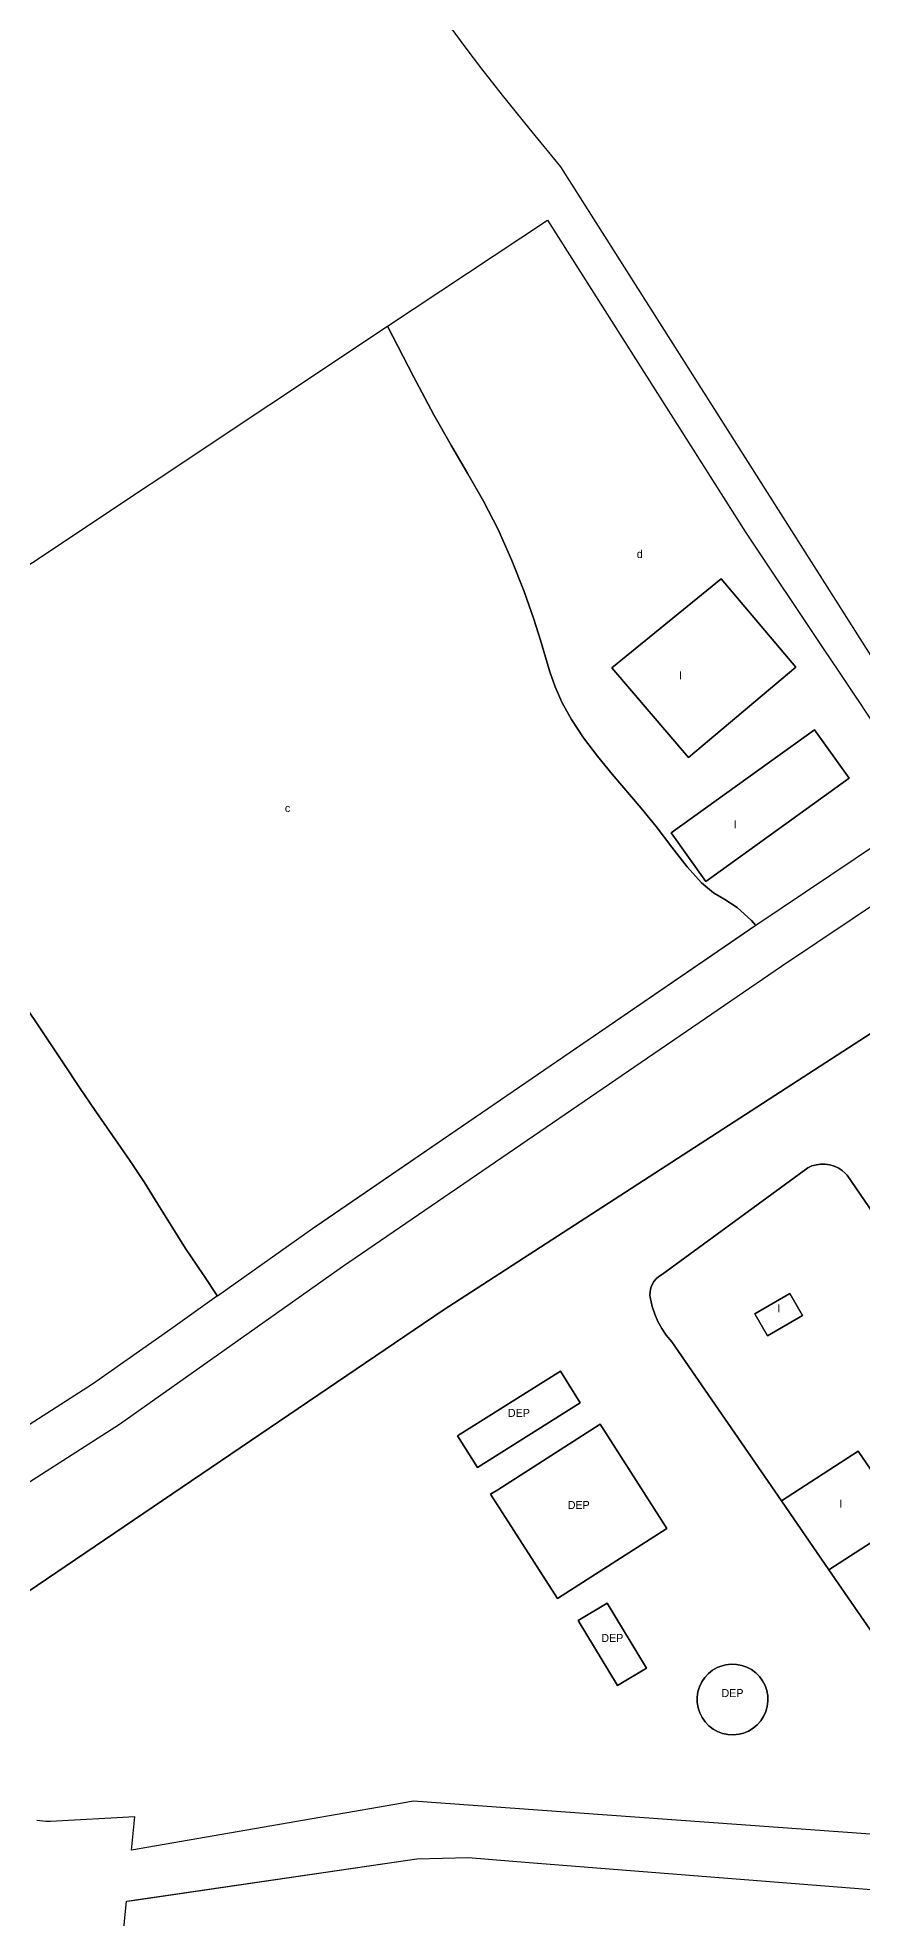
# Model space of a CAD drawing. Header units: metres. Extents: x 7469.1 to 7503.2, y 115256.8 to 115284.8.
# Drawn here: x 7480.49 to 7485.73, y 115266.85 to 115278.78 of the extents above; entities that cross this region are included whole.
import ezdxf
from ezdxf.enums import TextEntityAlignment as Align

# ---------------------------------------------------------------- set-up
doc = ezdxf.new("R2010")
doc.units = ezdxf.units.M
doc.header["$LTSCALE"] = 25.4
doc.layers.add('CONSTRUCCION', color=255, linetype='CONTINUOUS', lineweight=30)
for name, color, linetype in [('PARCELA', 7, 'CONTINUOUS'), ('SUBPARCELA', 255, 'CONTINUOUS'), ('TXTSUBPA', 3, 'CONTINUOUS')]:
    doc.layers.add(name, color=color, linetype=linetype)
doc.layers.add('TXTCONSTRU', color=7, linetype='CONTINUOUS', true_color=0xbababa)

msp = doc.modelspace()

# ---------------------------------------------------------------- linework, layer by layer
at = {"layer": 'CONSTRUCCION'}
for points in [[(7479.30615, 115268.89009), (7481.01152, 115269.98255), (7482.42809, 115270.98333), (7485.21397, 115272.88937), (7486.32879, 115273.63741), (7487.2366, 115274.19876), (7487.71209, 115274.52083), (7487.8523, 115274.61583), (7488.0682, 115274.76215), (7488.73648, 115275.21478), (7494.49167, 115279.11322), (7494.95471, 115279.45892), (7496.98676, 115280.69237)], [(7496.58206, 115279.45184), (7492.76021, 115276.97877), (7487.05274, 115273.28554), (7486.809, 115273.12782), (7486.32952, 115272.81755), (7483.0676, 115270.7068), (7480.11802, 115268.7097)], [(7493.01829, 115279.17076), (7493.3109, 115278.72347), (7493.16789, 115278.62669), (7486.32742, 115274.00186), (7483.81434, 115277.96401), (7483.61241, 115278.20861), (7483.44401, 115278.41841), (7483.31193, 115278.58605), (7483.20576, 115278.72474), (7483.11737, 115278.84539)], [(7485.30517, 115274.78677), (7484.62445, 115274.21374), (7484.1365, 115274.78372), (7484.83172, 115275.34811), (7485.30517, 115274.78677)], [(7485.64401, 115274.08318), (7484.73417, 115273.42811), (7484.51319, 115273.7352), (7485.42303, 115274.39002), (7485.64401, 115274.08318)], [(7480.11802, 115268.7097), (7483.0676, 115270.7068), (7486.32952, 115272.81755)], [(7488.29737, 115267.66563), (7485.63215, 115271.56242), (7485.62166, 115271.57374), (7485.5992, 115271.59303), (7485.57486, 115271.6086), (7485.54855, 115271.62059), (7485.52083, 115271.62878), (7485.49224, 115271.63298), (7485.46268, 115271.63313), (7485.43579, 115271.62953), (7485.40689, 115271.62132), (7485.38218, 115271.61035), (7484.45901, 115270.93481), (7484.43619, 115270.92066), (7484.41889, 115270.90572), (7484.40436, 115270.88825), (7484.39285, 115270.86864), (7484.3847, 115270.84744), (7484.38013, 115270.82519), (7484.3792, 115270.8016), (7484.38033, 115270.78904), (7484.39372, 115270.72908), (7484.40973, 115270.68072), (7484.43046, 115270.63319), (7484.4545, 115270.58959), (7484.48315, 115270.54717), (7484.51819, 115270.50432), (7485.2144, 115269.49509), (7485.51561, 115269.05848), (7486.32727, 115267.88192)], [(7485.2144, 115269.49509), (7484.51819, 115270.50432), (7484.48315, 115270.54717), (7484.4545, 115270.58959), (7484.43046, 115270.63319), (7484.40973, 115270.68072), (7484.39372, 115270.72908), (7484.38033, 115270.78904), (7484.3792, 115270.8016), (7484.38013, 115270.82519), (7484.3847, 115270.84744), (7484.39285, 115270.86864), (7484.40436, 115270.88825), (7484.41889, 115270.90572), (7484.43619, 115270.92066), (7484.45901, 115270.93481), (7485.38218, 115271.61035), (7485.40689, 115271.62132), (7485.43579, 115271.62953), (7485.46268, 115271.63313), (7485.49224, 115271.63298), (7485.52083, 115271.62878), (7485.54855, 115271.62059), (7485.57486, 115271.6086), (7485.5992, 115271.59303), (7485.62166, 115271.57374), (7485.63215, 115271.56242), (7488.29737, 115267.66563)], [(7485.04519, 115270.68362), (7485.12578, 115270.54403), (7485.34857, 115270.67266), (7485.26797, 115270.81224), (7485.04519, 115270.68362)], [(7485.04519, 115270.68362), (7485.26797, 115270.81224), (7485.34857, 115270.67266), (7485.12578, 115270.54403), (7485.04519, 115270.68362)], [(7483.2851, 115269.70745), (7483.93717, 115270.11777), (7483.81051, 115270.31907), (7483.15844, 115269.90875), (7483.2851, 115269.70745)], [(7483.2851, 115269.70745), (7483.15844, 115269.90875), (7483.81051, 115270.31907), (7483.93717, 115270.11777), (7483.2851, 115269.70745)], [(7483.36654, 115269.5381), (7483.79167, 115268.87499), (7484.48718, 115269.32087), (7484.0633, 115269.98207), (7483.41398, 115269.56578), (7483.36654, 115269.5381)], [(7483.36654, 115269.5381), (7483.41398, 115269.56578), (7484.0633, 115269.98207), (7484.48718, 115269.32087), (7483.79167, 115268.87499), (7483.36654, 115269.5381)], [(7485.93617, 115269.46837), (7485.70068, 115269.81079), (7485.2144, 115269.49509)], [(7485.51561, 115269.05848), (7485.2144, 115269.49509), (7485.70068, 115269.81079), (7485.93617, 115269.46837), (7485.82232, 115269.39539), (7485.88608, 115269.29589), (7485.51561, 115269.05848)], [(7486.32727, 115267.88192), (7485.51561, 115269.05848), (7485.88608, 115269.29589)], [(7483.92363, 115268.73545), (7484.17288, 115268.32255), (7484.35732, 115268.43388), (7484.10807, 115268.84678), (7483.92363, 115268.73545)], [(7483.92363, 115268.73545), (7484.10807, 115268.84678), (7484.35732, 115268.43388), (7484.17288, 115268.32255), (7483.92363, 115268.73545)], [(7484.86148, 115268.45528), (7484.83749, 115268.44931), (7484.80606, 115268.43696), (7484.77684, 115268.42005), (7484.75047, 115268.39893), (7484.72758, 115268.3741), (7484.70867, 115268.34612), (7484.69416, 115268.31563), (7484.68441, 115268.28329), (7484.67961, 115268.24987), (7484.67987, 115268.21608), (7484.6852, 115268.18275), (7484.69547, 115268.15057), (7484.71046, 115268.1203), (7484.72981, 115268.09263), (7484.75309, 115268.06814), (7484.77979, 115268.04745), (7484.80927, 115268.031), (7484.8409, 115268.01916), (7484.87394, 115268.01219), (7484.90766, 115268.01026), (7484.94575, 115268.01422), (7484.97406, 115268.02156), (7485.00524, 115268.03454), (7485.03412, 115268.05205), (7485.06005, 115268.07369), (7485.08243, 115268.09898), (7485.10078, 115268.12734), (7485.11466, 115268.15812), (7485.12376, 115268.19065), (7485.12789, 115268.22416), (7485.12694, 115268.25792), (7485.12093, 115268.29115), (7485.11001, 115268.32311), (7485.09443, 115268.35307), (7485.07453, 115268.38035), (7485.05075, 115268.40434), (7485.02365, 115268.42449), (7484.99383, 115268.44034), (7484.96197, 115268.45156), (7484.92879, 115268.45785), (7484.89504, 115268.4591), (7484.86148, 115268.45528)], [(7484.86148, 115268.45528), (7484.89504, 115268.4591), (7484.92879, 115268.45785), (7484.96197, 115268.45156), (7484.99383, 115268.44034), (7485.02365, 115268.42449), (7485.05075, 115268.40434), (7485.07453, 115268.38035), (7485.09443, 115268.35307), (7485.11001, 115268.32311), (7485.12093, 115268.29115), (7485.12694, 115268.25792), (7485.12789, 115268.22416), (7485.12376, 115268.19065), (7485.11466, 115268.15812), (7485.10078, 115268.12734), (7485.08243, 115268.09898), (7485.06005, 115268.07369), (7485.03412, 115268.05205), (7485.00524, 115268.03454), (7484.97406, 115268.02156), (7484.94575, 115268.01422), (7484.90766, 115268.01026), (7484.87394, 115268.01219), (7484.8409, 115268.01916), (7484.80927, 115268.031), (7484.77979, 115268.04745), (7484.75309, 115268.06814), (7484.72981, 115268.09263), (7484.71046, 115268.1203), (7484.69547, 115268.15057), (7484.6852, 115268.18275), (7484.67987, 115268.21608), (7484.67961, 115268.24987), (7484.68441, 115268.28329), (7484.69416, 115268.31563), (7484.70867, 115268.34612), (7484.72758, 115268.3741), (7484.75047, 115268.39893), (7484.77684, 115268.42005), (7484.80606, 115268.43696), (7484.83749, 115268.44931), (7484.86148, 115268.45528)], [(7491.04019, 115266.80698), (7489.03266, 115267.0793), (7488.09239, 115267.17259), (7486.5836, 115267.32227), (7485.77887, 115267.38009), (7482.87599, 115267.58865), (7482.80857, 115267.57696), (7481.08802, 115267.27847), (7481.10879, 115267.48977), (7480.5729, 115267.45981), (7480.54437, 115267.46064), (7480.48604, 115267.46612)]]:
    msp.add_lwpolyline(points, dxfattribs=at)
at = {"layer": 'PARCELA'}
for points in [[(7479.30615, 115268.89009), (7481.01152, 115269.98255), (7482.42809, 115270.98333), (7485.21397, 115272.88937), (7486.32879, 115273.63741), (7487.2366, 115274.19876), (7487.71209, 115274.52083), (7487.8523, 115274.61583), (7488.0682, 115274.76215), (7488.73648, 115275.21478), (7494.49167, 115279.11322), (7494.95471, 115279.45892), (7496.98676, 115280.69237), (7498.90516, 115279.95204), (7498.49157, 115279.95204), (7498.06969, 115279.91174), (7497.99734, 115279.90108), (7497.65292, 115279.83483), (7497.24447, 115279.72189), (7496.8474, 115279.57376), (7496.58206, 115279.45184), (7492.76021, 115276.97877)], [(7493.01829, 115279.17076), (7493.3109, 115278.72347), (7493.16789, 115278.62669), (7486.32742, 115274.00186), (7483.81434, 115277.96401), (7483.61241, 115278.20861), (7483.44401, 115278.41841), (7483.31193, 115278.58605), (7483.20576, 115278.72474), (7483.11737, 115278.84539)], [(7479.70419, 115274.95135), (7482.71385, 115276.95163), (7483.72809, 115277.62576), (7484.98513, 115275.64377), (7485.48424, 115274.90082), (7485.57695, 115274.76213), (7485.67474, 115274.61583), (7485.71868, 115274.55004), (7485.73824, 115274.52083), (7486.15941, 115273.89079), (7486.15902, 115273.89061), (7485.0511, 115273.14728), (7485.04599, 115273.14385), (7485.04497, 115273.14309), (7485.04472, 115273.14283), (7485.04193, 115273.14106), (7482.25605, 115271.23479), (7482.25224, 115271.23225), (7481.63434, 115270.79599), (7481.62842, 115270.79181), (7481.3381, 115270.58632), (7480.84085, 115270.23598), (7479.23091, 115269.2038)], [(7491.04019, 115266.80698), (7489.03266, 115267.0793), (7488.09239, 115267.17259), (7486.5836, 115267.32227), (7485.77887, 115267.38009), (7482.87599, 115267.58865), (7482.80857, 115267.57696), (7481.08802, 115267.27847), (7481.10879, 115267.48977), (7480.5729, 115267.45981), (7480.54437, 115267.46064), (7480.48604, 115267.46612)], [(7480.70542, 115263.38558), (7481.05611, 115266.95368), (7482.89878, 115267.22284), (7483.22437, 115267.231), (7483.61321, 115267.20036), (7485.97141, 115267.01451), (7488.35103, 115266.78953)]]:
    msp.add_lwpolyline(points, dxfattribs=at)
at = {"layer": 'SUBPARCELA'}
for points in [[(7485.0511, 115273.14728), (7485.025, 115273.17996), (7484.9333, 115273.26225), (7484.85532, 115273.31305), (7484.78319, 115273.35623), (7484.70623, 115273.41872), (7484.61631, 115273.51981), (7484.51776, 115273.64605), (7484.41844, 115273.77584), (7484.32345, 115273.89268), (7484.14006, 115274.10833), (7484.0471, 115274.22263), (7483.9582, 115274.33997), (7483.88123, 115274.45478), (7483.82154, 115274.56222), (7483.77709, 115274.66306), (7483.74331, 115274.75831), (7483.68515, 115274.95822), (7483.64247, 115275.09335), (7483.58101, 115275.26709), (7483.50354, 115275.46394), (7483.41565, 115275.66129), (7483.32193, 115275.8424), (7483.22312, 115276.01486), (7483.11923, 115276.19165), (7483.00798, 115276.38851), (7482.87743, 115276.6321), (7482.71385, 115276.95163), (7483.72809, 115277.62576), (7484.98513, 115275.64377), (7485.48424, 115274.90082), (7485.57695, 115274.76213), (7485.67474, 115274.61583), (7485.71868, 115274.55004), (7485.73824, 115274.52083)], [(7479.70419, 115274.95135), (7482.71385, 115276.95163), (7482.87743, 115276.6321), (7483.00798, 115276.38851), (7483.11923, 115276.19165), (7483.22312, 115276.01486), (7483.32193, 115275.8424), (7483.41565, 115275.66129), (7483.50354, 115275.46394), (7483.58101, 115275.26709), (7483.64247, 115275.09335), (7483.68515, 115274.95822), (7483.74331, 115274.75831), (7483.77709, 115274.66306), (7483.82154, 115274.56222), (7483.88123, 115274.45478), (7483.9582, 115274.33997), (7484.0471, 115274.22263), (7484.14006, 115274.10833), (7484.32345, 115273.89268), (7484.41844, 115273.77584), (7484.51776, 115273.64605), (7484.61631, 115273.51981), (7484.70623, 115273.41872), (7484.78319, 115273.35623), (7484.85532, 115273.31305), (7484.9333, 115273.26225), (7485.025, 115273.17996), (7485.0511, 115273.14728), (7482.25224, 115271.23225), (7481.63434, 115270.79599)], [(7485.30517, 115274.78677), (7484.83172, 115275.34811), (7484.1365, 115274.78372), (7484.62445, 115274.21374), (7485.30517, 115274.78677)], [(7485.64401, 115274.08318), (7485.42303, 115274.39002), (7484.51319, 115273.7352), (7484.73417, 115273.42811), (7485.64401, 115274.08318)], [(7486.15902, 115273.89061), (7485.0511, 115273.14728)], [(7480.27136, 115272.84922), (7480.6577, 115272.26934), (7480.75803, 115272.11973), (7480.86166, 115271.96784), (7481.07324, 115271.66151), (7481.17027, 115271.51596), (7481.25587, 115271.37957), (7481.33918, 115271.24393), (7481.43163, 115271.09737), (7481.54238, 115270.93151), (7481.63434, 115270.79599), (7481.62842, 115270.79181), (7481.3381, 115270.58632), (7480.84085, 115270.23598), (7479.23091, 115269.2038)], [(7481.63434, 115270.79599), (7481.54238, 115270.93151), (7481.43163, 115271.09737), (7481.33918, 115271.24393), (7481.25587, 115271.37957), (7481.17027, 115271.51596), (7481.07324, 115271.66151), (7480.86166, 115271.96784), (7480.75803, 115272.11973), (7480.6577, 115272.26934), (7480.27136, 115272.84922)], [(7481.09543, 115266.95942), (7482.89878, 115267.22284), (7483.22437, 115267.231), (7483.61321, 115267.20036), (7485.97141, 115267.01451), (7488.35103, 115266.78953)], [(7480.70542, 115263.38558), (7481.05611, 115266.95368), (7481.09543, 115266.95942)]]:
    msp.add_lwpolyline(points, dxfattribs=at)

# ---------------------------------------------------------------- texts
at = {"layer": 'TXTCONSTRU'}
for s, p in [('I', (7484.57279, 115274.69477)), ('I', (7484.92026, 115273.74862)), ('I', (7485.19687, 115270.67802)), ('DEP', (7483.54764, 115270.0133)), ('DEP', (7483.92737, 115269.42859)), ('I', (7485.59184, 115269.43697)), ('DEP', (7484.14048, 115268.5848)), ('DEP', (7484.9035, 115268.23479))]:
    msp.add_text(s, height=0.0508, dxfattribs=at).set_placement(p, align=Align.BOTTOM_CENTER)
at = {"layer": 'TXTSUBPA'}
for s, p in [('   d', (7484.28628, 115275.46566)), ('   c', (7482.05057, 115273.85276))]:
    msp.add_text(s, height=0.0508, dxfattribs=at).set_placement(p, align=Align.BOTTOM_CENTER)

doc.saveas('drawing.dxf')
